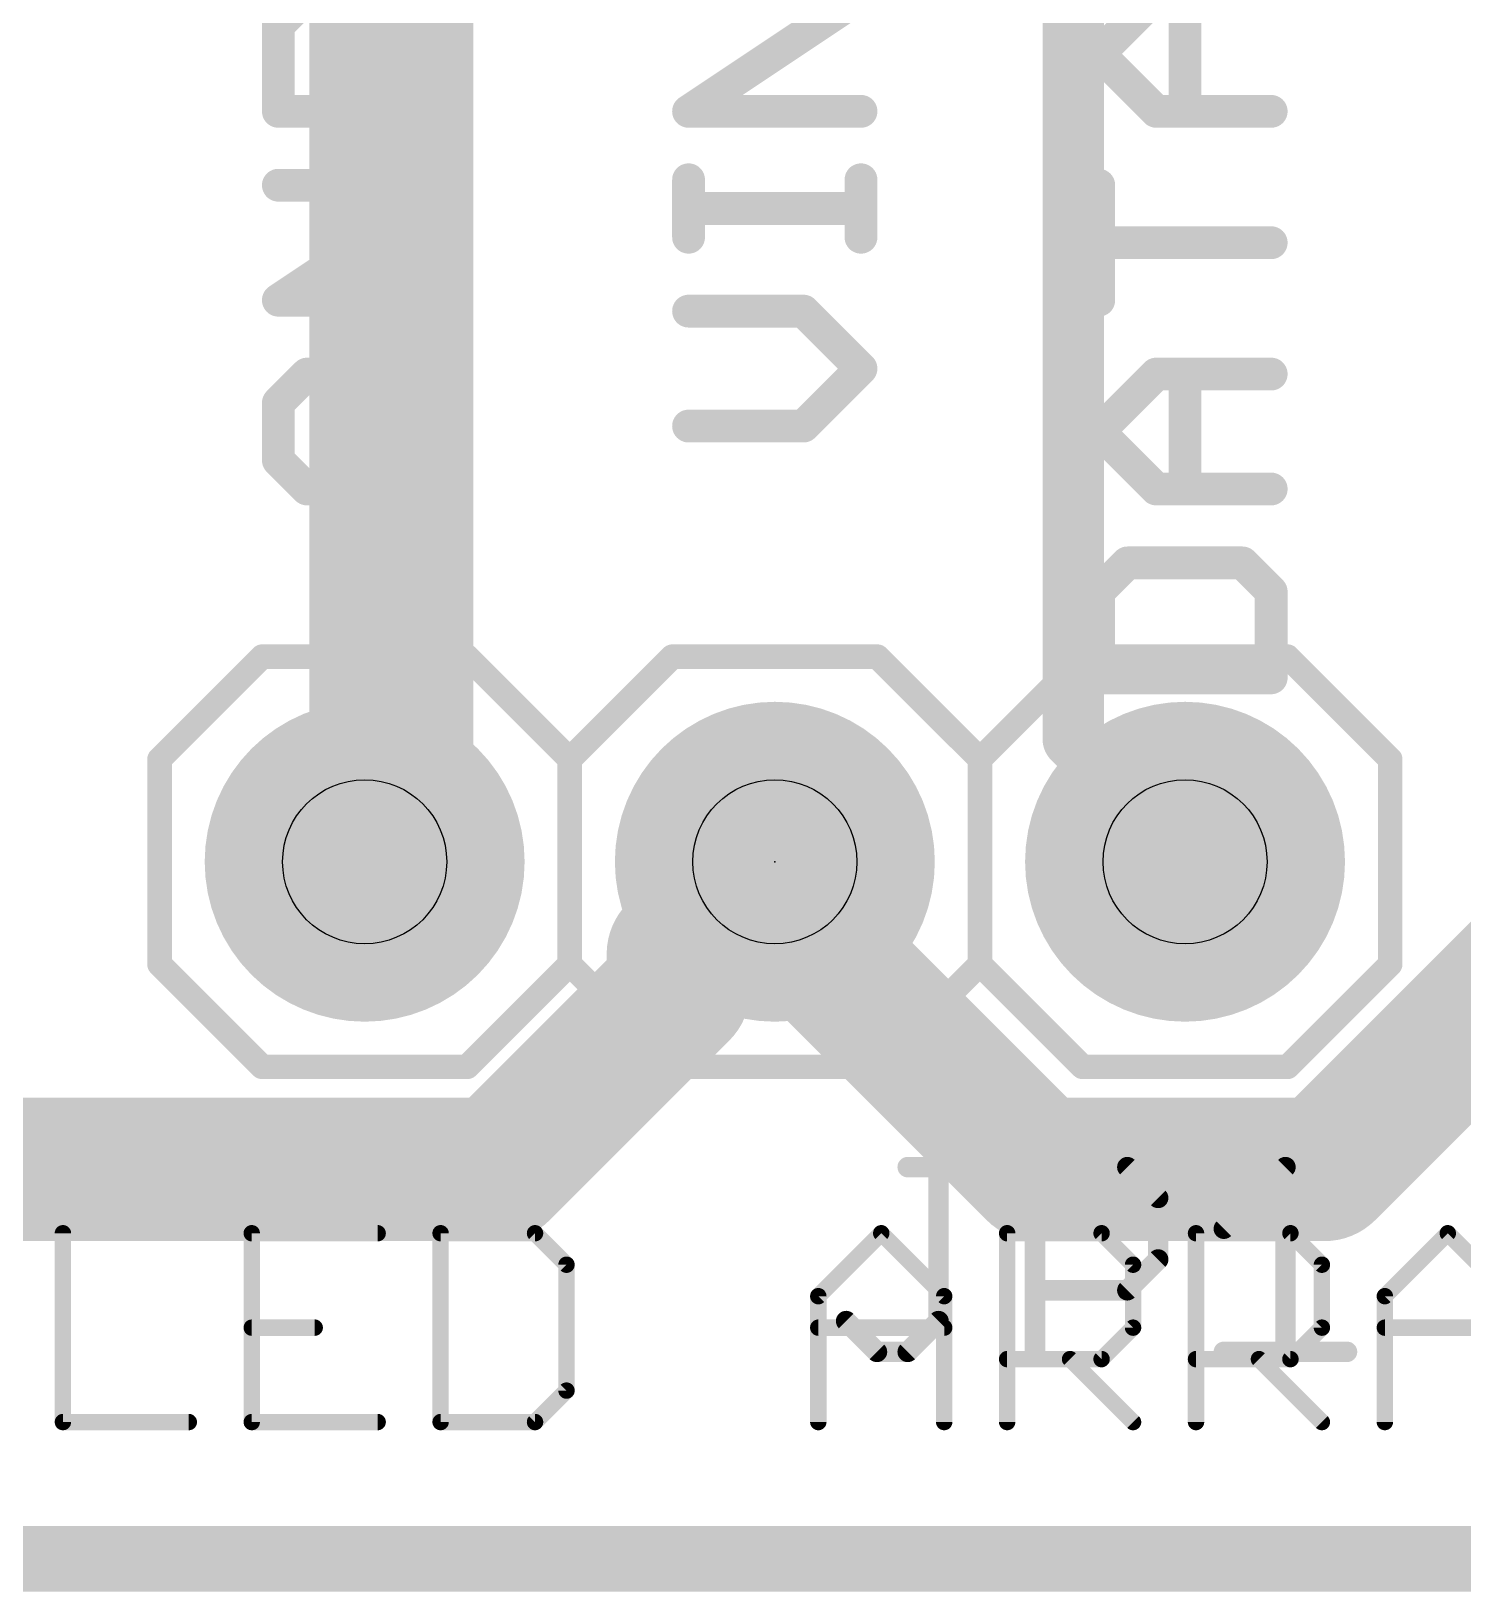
# Model space of a CAD drawing. Extents: x -15 to 99, y 4 to 73.
# Drawn here: x 82.67 to 91.53, y 3.61 to 13.27 of the extents above; entities that cross this region are included whole.
import ezdxf

# ---------------------------------------------------------------- set-up
doc = ezdxf.new("R2010")
doc.units = 0
for name, color, linetype in [('1', 22, 'CONTINUOUS'), ('112', 253, 'CONTINUOUS'), ('16', 175, 'CONTINUOUS'), ('17', 82, 'CONTINUOUS'), ('20', 7, 'CONTINUOUS'), ('21', 253, 'CONTINUOUS'), ('23', 7, 'CONTINUOUS'), ('25', 253, 'CONTINUOUS'), ('29', 253, 'CONTINUOUS'), ('30', 253, 'CONTINUOUS'), ('44', 253, 'CONTINUOUS'), ('51', 253, 'CONTINUOUS')]:
    doc.layers.add(name, color=color, linetype=linetype)

# ---------------------------------------------------------------- blocks, each defined once
blk = doc.blocks.new('RECT')
blk.add_solid([(-0.5, -0.5), (0.5, -0.5), (-0.5, 0.5), (0.5, 0.5)])
blk = doc.blocks.new('ROUNDP')
at = {"const_width": 0.5}
blk.add_lwpolyline([(0, -0.25, 1), (0, 0.25, 1), (0, -0.25)], format="xyb", dxfattribs=at)

msp = doc.modelspace()

# ---------------------------------------------------------------- linework, layer by layer
at = {"layer": '1'}
for points, const_width in [([(89.1223, 8.89), (89.1223, 17.1133)], 0.381), ([(89.789, 8.2233), (89.1223, 8.89)], 0.381), ([(87.122, 8.001), (87.2744, 8.128)], 0.889), ([(87.122, 8.001), (88.9, 6.223)], 0.889), ([(89.789, 8.2233), (89.8144, 8.128)], 0.381), ([(90.678, 6.223), (92.0115, 7.5565)], 0.889), ([(88.9, 6.223), (90.678, 6.223)], 0.889), ([(5.08, 3.81), (95.25, 3.81)], 0.4064)]:
    msp.add_lwpolyline(points, dxfattribs=dict(at, const_width=const_width))
for points, const_width in [([(89.1896, 8.9574, 1), (89.0549, 8.8226)], 0.1905), ([(89.027, 8.89, 1), (89.2175, 8.89)], 0.1905), ([(87.4167, 7.9573, 1), (87.1321, 8.2987)], 0.4445), ([(87.2792, 8.1582, 1), (86.9648, 7.8438)], 0.4445), ([(89.881, 8.2478, 1), (89.697, 8.1987)], 0.1905), ([(86.9797, 8.1717, 1), (87.2643, 7.8303)], 0.4445), ([(89.7216, 8.1559, 1), (89.8564, 8.2906)], 0.1905), ([(89.7224, 8.1035, 1), (89.9064, 8.1525)], 0.1905), ([(88.9, 6.4452, 1), (88.9, 6.0008)], 0.4445), ([(88.7428, 6.0658, 1), (89.0572, 6.3802)], 0.4445), ([(90.5208, 6.3802, 1), (90.8352, 6.0658)], 0.4445), ([(90.678, 6.0008, 1), (90.678, 6.4452)], 0.4445)]:
    msp.add_lwpolyline(points, format="xyb", dxfattribs=dict(at, const_width=const_width))
at = {"layer": '112'}
for points, const_width in [([(84.378, 13.487), (84.2001, 13.3091)], 0.2032), ([(85.2678, 13.3091), (85.0898, 13.487)], 0.2032), ([(86.7401, 12.7752), (87.8078, 13.487)], 0.2032), ([(89.2801, 13.1311), (89.636, 13.487)], 0.2032), ([(89.8139, 12.7752), (89.8139, 13.487)], 0.2032), ([(84.2001, 13.3091), (84.2001, 12.7752)], 0.2032), ([(85.2678, 12.7752), (85.2678, 13.3091)], 0.2032), ([(89.636, 12.7752), (89.2801, 13.1311)], 0.2032), ([(84.2001, 12.7752), (85.2678, 12.7752)], 0.2032), ([(87.8078, 12.7752), (86.7401, 12.7752)], 0.2032), ([(90.3478, 12.7752), (89.636, 12.7752)], 0.2032), ([(84.2001, 11.6058), (85.2678, 12.3176)], 0.2032), ([(85.2678, 12.3176), (84.2001, 12.3176)], 0.2032), ([(86.7401, 11.9956), (86.7401, 12.3515)], 0.2032), ([(87.8078, 11.9956), (87.8078, 12.3515)], 0.2032), ([(89.2801, 11.6058), (89.2801, 12.3176)], 0.2032), ([(87.8078, 12.1736), (86.7401, 12.1736)], 0.2032), ([(90.3478, 11.9617), (89.2801, 11.9617)], 0.2032), ([(85.2678, 11.6058), (84.2001, 11.6058)], 0.2032), ([(87.4519, 11.538), (86.7401, 11.538)], 0.2032), ([(87.8078, 11.1821), (87.4519, 11.538)], 0.2032), ([(84.378, 11.1482), (84.2001, 10.9703)], 0.2032), ([(85.0898, 11.1482), (84.7339, 11.1482)], 0.2032), ([(84.7339, 11.1482), (84.7339, 10.7923)], 0.2032), ([(85.2678, 10.9703), (85.0898, 11.1482)], 0.2032), ([(87.4519, 10.8262), (87.8078, 11.1821)], 0.2032), ([(89.2801, 10.7923), (89.636, 11.1482)], 0.2032), ([(89.636, 11.1482), (90.3478, 11.1482)], 0.2032), ([(89.8139, 10.4364), (89.8139, 11.1482)], 0.2032), ([(84.2001, 10.9703), (84.2001, 10.6144)], 0.2032), ([(85.2678, 10.6144), (85.2678, 10.9703)], 0.2032), ([(86.7401, 10.8262), (87.4519, 10.8262)], 0.2032), ([(89.636, 10.4364), (89.2801, 10.7923)], 0.2032), ([(84.2001, 10.6144), (84.378, 10.4364)], 0.2032), ([(85.0898, 10.4364), (85.2678, 10.6144)], 0.2032), ([(84.378, 10.4364), (85.0898, 10.4364)], 0.2032), ([(90.3478, 10.4364), (89.636, 10.4364)], 0.2032), ([(89.458, 9.9788), (89.2801, 9.8009)], 0.2032), ([(90.1699, 9.9788), (89.458, 9.9788)], 0.2032), ([(90.3478, 9.8009), (90.1699, 9.9788)], 0.2032), ([(89.2801, 9.8009), (89.2801, 9.267)], 0.2032), ([(90.3478, 9.267), (90.3478, 9.8009)], 0.2032), ([(89.2801, 9.267), (90.3478, 9.267)], 0.2032), ([(82.8659, 5.8273), (82.8659, 4.6579)], 0.1016), ([(84.8149, 5.8273), (84.0353, 5.8273)], 0.1016), ([(84.0353, 5.8273), (84.0353, 4.6579)], 0.1016), ([(85.2047, 5.8273), (85.2047, 4.6579)], 0.1016), ([(85.7894, 5.8273), (85.2047, 5.8273)], 0.1016), ([(85.9843, 5.6324), (85.7894, 5.8273)], 0.1016), ([(87.5435, 5.4375), (87.9333, 5.8273)], 0.1016), ([(87.9333, 5.8273), (88.3231, 5.4375)], 0.1016), ([(88.7129, 4.6579), (88.7129, 5.8273)], 0.1016), ([(88.7129, 5.8273), (89.2976, 5.8273)], 0.1016), ([(89.2976, 5.8273), (89.4925, 5.6324)], 0.1016), ([(89.8823, 4.6579), (89.8823, 5.8273)], 0.1016), ([(89.8823, 5.8273), (90.467, 5.8273)], 0.1016), ([(90.467, 5.8273), (90.6619, 5.6324)], 0.1016), ([(91.0517, 5.4375), (91.4415, 5.8273)], 0.1016), ([(91.4415, 5.8273), (91.8313, 5.4375)], 0.1016), ([(85.9843, 4.8528), (85.9843, 5.6324)], 0.1016), ([(89.4925, 5.6324), (89.4925, 5.2426)], 0.1016), ([(90.6619, 5.6324), (90.6619, 5.2426)], 0.1016), ([(87.5435, 4.6579), (87.5435, 5.4375)], 0.1016), ([(88.3231, 5.4375), (88.3231, 4.6579)], 0.1016), ([(91.0517, 4.6579), (91.0517, 5.4375)], 0.1016), ([(84.0353, 5.2426), (84.4251, 5.2426)], 0.1016), ([(87.5435, 5.2426), (88.3231, 5.2426)], 0.1016), ([(89.4925, 5.2426), (89.2976, 5.0477)], 0.1016), ([(90.6619, 5.2426), (90.467, 5.0477)], 0.1016), ([(91.0517, 5.2426), (91.8313, 5.2426)], 0.1016), ([(89.2976, 5.0477), (88.7129, 5.0477)], 0.1016), ([(89.1027, 5.0477), (89.4925, 4.6579)], 0.1016), ([(90.467, 5.0477), (89.8823, 5.0477)], 0.1016), ([(90.2721, 5.0477), (90.6619, 4.6579)], 0.1016), ([(85.7894, 4.6579), (85.9843, 4.8528)], 0.1016), ([(82.8659, 4.6579), (83.6455, 4.6579)], 0.1016), ([(84.0353, 4.6579), (84.8149, 4.6579)], 0.1016), ([(85.2047, 4.6579), (85.7894, 4.6579)], 0.1016)]:
    msp.add_lwpolyline(points, dxfattribs=dict(at, const_width=const_width))
for points, const_width in [([(84.2509, 13.3091, 1), (84.1493, 13.3091)], 0.1016), ([(84.1642, 13.345, 1), (84.236, 13.2731)], 0.1016), ([(85.3186, 13.3091, 1), (85.217, 13.3091)], 0.1016), ([(85.2319, 13.2731, 1), (85.3037, 13.345)], 0.1016), ([(89.316, 13.167, 1), (89.2442, 13.0952)], 0.1016), ([(89.2442, 13.167, 1), (89.316, 13.0952)], 0.1016), ([(84.2001, 12.826, 1), (84.2001, 12.7244)], 0.1016), ([(85.2678, 12.7244, 1), (85.2678, 12.826)], 0.1016), ([(86.7401, 12.826, 1), (86.7401, 12.7244)], 0.1016), ([(86.7119, 12.8175, 1), (86.7683, 12.7329)], 0.1016), ([(87.8078, 12.7244, 1), (87.8078, 12.826)], 0.1016), ([(89.636, 12.826, 1), (89.636, 12.7244)], 0.1016), ([(89.6001, 12.7393, 1), (89.6719, 12.8111)], 0.1016), ([(90.3478, 12.7244, 1), (90.3478, 12.826)], 0.1016), ([(84.1493, 12.7752, 1), (84.2509, 12.7752)], 0.1016), ([(85.217, 12.7752, 1), (85.3186, 12.7752)], 0.1016), ([(89.7631, 12.7752, 1), (89.8647, 12.7752)], 0.1016), ([(84.2001, 12.3684, 1), (84.2001, 12.2668)], 0.1016), ([(85.296, 12.2753, 1), (85.2396, 12.3599)], 0.1016), ([(85.2678, 12.2668, 1), (85.2678, 12.3684)], 0.1016), ([(86.7909, 12.3515, 1), (86.6893, 12.3515)], 0.1016), ([(87.8586, 12.3515, 1), (87.757, 12.3515)], 0.1016), ([(89.3309, 12.3176, 1), (89.2293, 12.3176)], 0.1016), ([(86.7401, 12.2244, 1), (86.7401, 12.1227)], 0.1016), ([(87.8078, 12.1227, 1), (87.8078, 12.2244)], 0.1016), ([(86.6893, 11.9956, 1), (86.7909, 11.9956)], 0.1016), ([(87.757, 11.9956, 1), (87.8586, 11.9956)], 0.1016), ([(89.2801, 12.0125, 1), (89.2801, 11.9109)], 0.1016), ([(90.3478, 11.9109, 1), (90.3478, 12.0125)], 0.1016), ([(84.2001, 11.6566, 1), (84.2001, 11.555)], 0.1016), ([(84.1719, 11.6481, 1), (84.2283, 11.5635)], 0.1016), ([(85.2678, 11.555, 1), (85.2678, 11.6566)], 0.1016), ([(86.7401, 11.5888, 1), (86.7401, 11.4872)], 0.1016), ([(87.4878, 11.5739, 1), (87.416, 11.5021)], 0.1016), ([(87.4519, 11.4872, 1), (87.4519, 11.5888)], 0.1016), ([(89.2293, 11.6058, 1), (89.3309, 11.6058)], 0.1016), ([(84.414, 11.1123, 1), (84.3421, 11.1841)], 0.1016), ([(84.7339, 11.199, 1), (84.7339, 11.0974)], 0.1016), ([(84.7847, 11.1482, 1), (84.6831, 11.1482)], 0.1016), ([(85.1258, 11.1841, 1), (85.0539, 11.1123)], 0.1016), ([(85.0898, 11.0974, 1), (85.0898, 11.199)], 0.1016), ([(87.8437, 11.1462, 1), (87.7719, 11.218)], 0.1016), ([(87.7719, 11.1462, 1), (87.8437, 11.218)], 0.1016), ([(89.636, 11.199, 1), (89.636, 11.0974)], 0.1016), ([(89.6719, 11.1123, 1), (89.6001, 11.1841)], 0.1016), ([(89.8647, 11.1482, 1), (89.7631, 11.1482)], 0.1016), ([(90.3478, 11.0974, 1), (90.3478, 11.199)], 0.1016), ([(84.2509, 10.9703, 1), (84.1493, 10.9703)], 0.1016), ([(84.1642, 11.0062, 1), (84.236, 10.9343)], 0.1016), ([(85.3186, 10.9703, 1), (85.217, 10.9703)], 0.1016), ([(85.2319, 10.9343, 1), (85.3037, 11.0062)], 0.1016), ([(86.7401, 10.877, 1), (86.7401, 10.7754)], 0.1016), ([(87.4519, 10.7754, 1), (87.4519, 10.877)], 0.1016), ([(84.6831, 10.7923, 1), (84.7847, 10.7923)], 0.1016), ([(87.416, 10.8621, 1), (87.4878, 10.7903)], 0.1016), ([(89.316, 10.8282, 1), (89.2442, 10.7564)], 0.1016), ([(89.2442, 10.8282, 1), (89.316, 10.7564)], 0.1016), ([(84.236, 10.6503, 1), (84.1642, 10.5784)], 0.1016), ([(84.1493, 10.6144, 1), (84.2509, 10.6144)], 0.1016), ([(85.217, 10.6144, 1), (85.3186, 10.6144)], 0.1016), ([(85.3037, 10.5784, 1), (85.2319, 10.6503)], 0.1016), ([(84.378, 10.4872, 1), (84.378, 10.3856)], 0.1016), ([(85.0898, 10.3856, 1), (85.0898, 10.4872)], 0.1016), ([(89.636, 10.4872, 1), (89.636, 10.3856)], 0.1016), ([(90.3478, 10.3856, 1), (90.3478, 10.4872)], 0.1016), ([(84.3421, 10.4005, 1), (84.414, 10.4723)], 0.1016), ([(85.0539, 10.4723, 1), (85.1258, 10.4005)], 0.1016), ([(89.6001, 10.4005, 1), (89.6719, 10.4723)], 0.1016), ([(89.7631, 10.4364, 1), (89.8647, 10.4364)], 0.1016), ([(89.458, 10.0296, 1), (89.458, 9.928)], 0.1016), ([(89.494, 9.9429, 1), (89.4221, 10.0147)], 0.1016), ([(90.2058, 10.0147, 1), (90.1339, 9.9429)], 0.1016), ([(90.1699, 9.928, 1), (90.1699, 10.0296)], 0.1016), ([(89.3309, 9.8009, 1), (89.2293, 9.8009)], 0.1016), ([(89.2442, 9.8368, 1), (89.316, 9.7649)], 0.1016), ([(90.3986, 9.8009, 1), (90.297, 9.8009)], 0.1016), ([(90.3119, 9.7649, 1), (90.3837, 9.8368)], 0.1016), ([(89.2801, 9.3178, 1), (89.2801, 9.2162)], 0.1016), ([(89.2293, 9.267, 1), (89.3309, 9.267)], 0.1016), ([(90.297, 9.267, 1), (90.3986, 9.267)], 0.1016), ([(90.3478, 9.2162, 1), (90.3478, 9.3178)], 0.1016), ([(82.8913, 5.8273, 1), (82.8405, 5.8273)], 0.0508), ([(84.0353, 5.8527, 1), (84.0353, 5.8019)], 0.0508), ([(84.0607, 5.8273, 1), (84.0099, 5.8273)], 0.0508), ([(84.8149, 5.8019, 1), (84.8149, 5.8527)], 0.0508), ([(85.2301, 5.8273, 1), (85.1793, 5.8273)], 0.0508), ([(85.2047, 5.8527, 1), (85.2047, 5.8019)], 0.0508), ([(85.8073, 5.8452, 1), (85.7714, 5.8093)], 0.0508), ([(85.7894, 5.8019, 1), (85.7894, 5.8527)], 0.0508), ([(87.9512, 5.8452, 1), (87.9153, 5.8093)], 0.0508), ([(87.9512, 5.8093, 1), (87.9153, 5.8452)], 0.0508), ([(88.7383, 5.8273, 1), (88.6875, 5.8273)], 0.0508), ([(88.7129, 5.8527, 1), (88.7129, 5.8019)], 0.0508), ([(89.3155, 5.8452, 1), (89.2796, 5.8093)], 0.0508), ([(89.2976, 5.8019, 1), (89.2976, 5.8527)], 0.0508), ([(89.9077, 5.8273, 1), (89.8569, 5.8273)], 0.0508), ([(89.8823, 5.8527, 1), (89.8823, 5.8019)], 0.0508), ([(90.4849, 5.8452, 1), (90.449, 5.8093)], 0.0508), ([(90.467, 5.8019, 1), (90.467, 5.8527)], 0.0508), ([(91.4594, 5.8452, 1), (91.4235, 5.8093)], 0.0508), ([(91.4594, 5.8093, 1), (91.4235, 5.8452)], 0.0508), ([(86.0097, 5.6324, 1), (85.9589, 5.6324)], 0.0508), ([(85.9663, 5.6144, 1), (86.0022, 5.6503)], 0.0508), ([(89.5179, 5.6324, 1), (89.4671, 5.6324)], 0.0508), ([(89.4745, 5.6144, 1), (89.5104, 5.6503)], 0.0508), ([(90.6873, 5.6324, 1), (90.6365, 5.6324)], 0.0508), ([(90.6439, 5.6144, 1), (90.6798, 5.6503)], 0.0508), ([(87.5689, 5.4375, 1), (87.5181, 5.4375)], 0.0508), ([(87.5255, 5.4554, 1), (87.5614, 5.4195)], 0.0508), ([(88.3485, 5.4375, 1), (88.2977, 5.4375)], 0.0508), ([(88.3051, 5.4195, 1), (88.341, 5.4554)], 0.0508), ([(91.0771, 5.4375, 1), (91.0263, 5.4375)], 0.0508), ([(91.0337, 5.4554, 1), (91.0696, 5.4195)], 0.0508), ([(84.0353, 5.268, 1), (84.0353, 5.2172)], 0.0508), ([(84.4251, 5.2172, 1), (84.4251, 5.268)], 0.0508), ([(87.5435, 5.268, 1), (87.5435, 5.2172)], 0.0508), ([(88.3231, 5.2172, 1), (88.3231, 5.268)], 0.0508), ([(89.4671, 5.2426, 1), (89.5179, 5.2426)], 0.0508), ([(89.5104, 5.2246, 1), (89.4745, 5.2605)], 0.0508), ([(90.6365, 5.2426, 1), (90.6873, 5.2426)], 0.0508), ([(90.6798, 5.2246, 1), (90.6439, 5.2605)], 0.0508), ([(91.0517, 5.268, 1), (91.0517, 5.2172)], 0.0508), ([(88.7129, 5.0731, 1), (88.7129, 5.0223)], 0.0508), ([(89.1206, 5.0656, 1), (89.0847, 5.0297)], 0.0508), ([(89.2796, 5.0656, 1), (89.3155, 5.0297)], 0.0508), ([(89.2976, 5.0223, 1), (89.2976, 5.0731)], 0.0508), ([(89.8823, 5.0731, 1), (89.8823, 5.0223)], 0.0508), ([(90.29, 5.0656, 1), (90.2541, 5.0297)], 0.0508), ([(90.449, 5.0656, 1), (90.4849, 5.0297)], 0.0508), ([(90.467, 5.0223, 1), (90.467, 5.0731)], 0.0508), ([(85.9589, 4.8528, 1), (86.0097, 4.8528)], 0.0508), ([(86.0022, 4.8348, 1), (85.9663, 4.8707)], 0.0508), ([(82.8659, 4.6833, 1), (82.8659, 4.6325)], 0.0508), ([(82.8405, 4.6579, 1), (82.8913, 4.6579)], 0.0508), ([(83.6455, 4.6325, 1), (83.6455, 4.6833)], 0.0508), ([(84.0353, 4.6833, 1), (84.0353, 4.6325)], 0.0508), ([(84.0099, 4.6579, 1), (84.0607, 4.6579)], 0.0508), ([(84.8149, 4.6325, 1), (84.8149, 4.6833)], 0.0508), ([(85.2047, 4.6833, 1), (85.2047, 4.6325)], 0.0508), ([(85.1793, 4.6579, 1), (85.2301, 4.6579)], 0.0508), ([(85.7714, 4.6758, 1), (85.8073, 4.6399)], 0.0508), ([(85.7894, 4.6325, 1), (85.7894, 4.6833)], 0.0508), ([(87.5181, 4.6579, 1), (87.5689, 4.6579)], 0.0508), ([(88.2977, 4.6579, 1), (88.3485, 4.6579)], 0.0508), ([(88.6875, 4.6579, 1), (88.7383, 4.6579)], 0.0508), ([(89.4745, 4.6399, 1), (89.5104, 4.6758)], 0.0508), ([(89.8569, 4.6579, 1), (89.9077, 4.6579)], 0.0508), ([(90.6439, 4.6399, 1), (90.6798, 4.6758)], 0.0508), ([(91.0263, 4.6579, 1), (91.0771, 4.6579)], 0.0508)]:
    msp.add_lwpolyline(points, format="xyb", dxfattribs=dict(at, const_width=const_width))
at = {"layer": '16'}
for points, const_width in [([(84.8995, 15.113), (84.8995, 8.2233)], 1.016), ([(84.8995, 8.2233), (84.7344, 8.128)], 1.016), ([(87.122, 8.001), (87.2744, 8.128)], 0.889), ([(86.6775, 7.5565), (87.122, 8.001)], 0.889), ([(86.6775, 7.3342), (86.6775, 7.5565)], 0.889), ([(85.5663, 6.223), (86.6775, 7.3342)], 0.889), ([(75.7873, 6.223), (85.5663, 6.223)], 0.889), ([(5.08, 3.81), (96.52, 3.81)], 0.4064)]:
    msp.add_lwpolyline(points, dxfattribs=dict(at, const_width=const_width))
for points, const_width in [([(85.0264, 8.0032, 1), (84.7726, 8.4433)], 0.508), ([(84.6075, 8.348, 1), (84.8613, 7.908)], 0.508), ([(87.4167, 7.9573, 1), (87.1321, 8.2987)], 0.4445), ([(84.6455, 8.2233, 1), (85.1535, 8.2233)], 0.508), ([(87.2792, 7.8438, 1), (86.9648, 8.1582)], 0.4445), ([(86.9797, 8.1717, 1), (87.2643, 7.8303)], 0.4445), ([(86.5203, 7.7137, 1), (86.8347, 7.3993)], 0.4445), ([(86.8998, 7.5565, 1), (86.4553, 7.5565)], 0.4445), ([(86.8347, 7.1771, 1), (86.5203, 7.4914)], 0.4445), ([(86.4553, 7.3342, 1), (86.8998, 7.3342)], 0.4445), ([(85.4091, 6.3802, 1), (85.7234, 6.0658)], 0.4445), ([(85.5663, 6.0008, 1), (85.5663, 6.4452)], 0.4445)]:
    msp.add_lwpolyline(points, format="xyb", dxfattribs=dict(at, const_width=const_width))
at = {"layer": '20', "const_width": 0.254}
msp.add_lwpolyline([(5.08, 3.81), (93.98, 3.81)], dxfattribs=at)
at = {"layer": '21', "const_width": 0.1524}
for points in [[(83.4644, 8.763), (84.0994, 9.398)], [(84.0994, 9.398), (85.3694, 9.398)], [(85.3694, 9.398), (86.0044, 8.763)], [(86.0044, 8.763), (86.6394, 9.398)], [(86.6394, 9.398), (87.9094, 9.398)], [(87.9094, 9.398), (88.5444, 8.763)], [(88.5444, 8.763), (89.1794, 9.398)], [(89.1794, 9.398), (90.4494, 9.398)], [(91.0844, 8.763), (90.4494, 9.398)], [(83.4644, 7.493), (83.4644, 8.763)], [(86.0044, 7.493), (86.0044, 8.763)], [(88.5444, 7.493), (88.5444, 8.763)], [(91.0844, 7.493), (91.0844, 8.763)], [(84.0994, 6.858), (83.4644, 7.493)], [(86.0044, 7.493), (85.3694, 6.858)], [(86.6394, 6.858), (86.0044, 7.493)], [(88.5444, 7.493), (87.9094, 6.858)], [(89.1794, 6.858), (88.5444, 7.493)], [(90.4494, 6.858), (91.0844, 7.493)], [(85.3694, 6.858), (84.0994, 6.858)], [(87.9094, 6.858), (86.6394, 6.858)], [(90.4494, 6.858), (89.1794, 6.858)]]:
    msp.add_lwpolyline(points, dxfattribs=at)
at = {"layer": '21', "const_width": 0.0762}
for points in [[(84.0994, 9.4361, 1), (84.0994, 9.3599)], [(84.1263, 9.3711, 1), (84.0725, 9.4249)], [(85.3963, 9.4249, 1), (85.3425, 9.3711)], [(85.3694, 9.3599, 1), (85.3694, 9.4361)], [(86.6394, 9.4361, 1), (86.6394, 9.3599)], [(86.6663, 9.3711, 1), (86.6125, 9.4249)], [(87.9363, 9.4249, 1), (87.8825, 9.3711)], [(87.9094, 9.3599, 1), (87.9094, 9.4361)], [(89.1794, 9.4361, 1), (89.1794, 9.3599)], [(89.2063, 9.3711, 1), (89.1525, 9.4249)], [(90.4763, 9.4249, 1), (90.4225, 9.3711)], [(90.4494, 9.3599, 1), (90.4494, 9.4361)], [(83.5025, 8.763, 1), (83.4263, 8.763)], [(83.4375, 8.7899, 1), (83.4913, 8.7361)], [(86.0425, 8.763, 1), (85.9663, 8.763)], [(85.9775, 8.7899, 1), (86.0313, 8.7361)], [(85.9775, 8.7361, 1), (86.0313, 8.7899)], [(88.5825, 8.763, 1), (88.5063, 8.763)], [(88.5175, 8.7899, 1), (88.5713, 8.7361)], [(88.5175, 8.7361, 1), (88.5713, 8.7899)], [(91.1225, 8.763, 1), (91.0463, 8.763)], [(91.0575, 8.7361, 1), (91.1113, 8.7899)], [(83.4913, 7.5199, 1), (83.4375, 7.4661)], [(86.0313, 7.5199, 1), (85.9775, 7.4661)], [(86.0313, 7.4661, 1), (85.9775, 7.5199)], [(88.5713, 7.5199, 1), (88.5175, 7.4661)], [(88.5713, 7.4661, 1), (88.5175, 7.5199)], [(91.1113, 7.4661, 1), (91.0575, 7.5199)], [(83.4263, 7.493, 1), (83.5025, 7.493)], [(85.9663, 7.493, 1), (86.0425, 7.493)], [(88.5063, 7.493, 1), (88.5825, 7.493)], [(91.0463, 7.493, 1), (91.1225, 7.493)], [(84.0994, 6.8961, 1), (84.0994, 6.8199)], [(84.0725, 6.8311, 1), (84.1263, 6.8849)], [(85.3425, 6.8849, 1), (85.3963, 6.8311)], [(85.3694, 6.8199, 1), (85.3694, 6.8961)], [(86.6394, 6.8961, 1), (86.6394, 6.8199)], [(86.6125, 6.8311, 1), (86.6663, 6.8849)], [(87.8825, 6.8849, 1), (87.9363, 6.8311)], [(87.9094, 6.8199, 1), (87.9094, 6.8961)], [(89.1794, 6.8961, 1), (89.1794, 6.8199)], [(89.1525, 6.8311, 1), (89.2063, 6.8849)], [(90.4225, 6.8849, 1), (90.4763, 6.8311)], [(90.4494, 6.8199, 1), (90.4494, 6.8961)]]:
    msp.add_lwpolyline(points, format="xyb", dxfattribs=at)
at = {"layer": '23'}
msp.add_point((87.2744, 8.128), dxfattribs=at)
at = {"layer": '25', "const_width": 0.127}
for points in [[(88.0972, 6.2367), (88.4786, 6.2367)], [(88.2879, 5.2834), (88.2879, 6.2367)], [(88.8853, 5.0927), (88.8853, 6.2367)], [(88.8853, 6.2367), (89.4573, 6.2367)], [(89.4573, 6.2367), (89.648, 6.046)], [(90.0547, 5.8554), (90.436, 6.2367)], [(90.436, 6.2367), (90.436, 5.0927)], [(89.648, 6.046), (89.648, 5.6647)], [(89.648, 5.6647), (89.4573, 5.474)], [(89.4573, 5.474), (88.8853, 5.474)], [(87.7159, 5.2834), (87.9066, 5.0927)], [(88.0972, 5.0927), (88.2879, 5.2834)], [(87.9066, 5.0927), (88.0972, 5.0927)], [(90.0547, 5.0927), (90.8173, 5.0927)]]:
    msp.add_lwpolyline(points, dxfattribs=at)
at = {"layer": '25', "const_width": 0.0635}
for points in [[(88.0972, 6.2684, 1), (88.0972, 6.2049)], [(88.3196, 6.2367, 1), (88.2561, 6.2367)], [(88.4786, 6.2049, 1), (88.4786, 6.2684)], [(88.9171, 6.2367, 1), (88.8535, 6.2367)], [(88.8853, 6.2684, 1), (88.8853, 6.2049)], [(89.4797, 6.2591, 1), (89.4348, 6.2142)], [(89.4573, 6.2049, 1), (89.4573, 6.2684)], [(90.4678, 6.2367, 1), (90.4043, 6.2367)], [(90.4585, 6.2142, 1), (90.4136, 6.2591)], [(89.6797, 6.046, 1), (89.6162, 6.046)], [(89.6255, 6.0236, 1), (89.6704, 6.0685)], [(90.0322, 5.8778, 1), (90.0771, 5.8329)], [(89.6704, 5.6422, 1), (89.6255, 5.6871)], [(89.6162, 5.6647, 1), (89.6797, 5.6647)], [(88.8853, 5.5058, 1), (88.8853, 5.4423)], [(89.4348, 5.4965, 1), (89.4797, 5.4516)], [(89.4573, 5.4423, 1), (89.4573, 5.5058)], [(87.7384, 5.3058, 1), (87.6935, 5.2609)], [(88.3103, 5.2609, 1), (88.2654, 5.3058)], [(88.2561, 5.2834, 1), (88.3196, 5.2834)], [(87.9066, 5.1245, 1), (87.9066, 5.061)], [(87.8841, 5.0702, 1), (87.929, 5.1152)], [(88.0748, 5.1152, 1), (88.1197, 5.0702)], [(88.0972, 5.061, 1), (88.0972, 5.1245)], [(88.8535, 5.0927, 1), (88.9171, 5.0927)], [(90.0547, 5.1245, 1), (90.0547, 5.061)], [(90.4043, 5.0927, 1), (90.4678, 5.0927)], [(90.8173, 5.061, 1), (90.8173, 5.1245)]]:
    msp.add_lwpolyline(points, format="xyb", dxfattribs=at)
at = {"layer": '44'}
for centre in [(84.7344, 8.128), (87.2744, 8.128), (89.8144, 8.128)]:
    msp.add_circle(centre, 0.508, dxfattribs=at)

# ---------------------------------------------------------------- block references
at = {"layer": '17', "xscale": 1.778, "yscale": 1.778, "rotation": 270}
for p in [(84.7344, 8.128), (84.7344, 8.128), (87.2744, 8.128), (87.2744, 8.128), (89.8144, 8.128), (89.8144, 8.128)]:
    msp.add_blockref('ROUNDP', p, dxfattribs=at)
at = {"layer": '29', "xscale": 1.9812, "yscale": 1.9812, "rotation": 270}
for p in [(84.7344, 8.128), (87.2744, 8.128), (89.8144, 8.128)]:
    msp.add_blockref('ROUNDP', p, dxfattribs=at)
at = {"layer": '30', "xscale": 1.9812, "yscale": 1.9812, "rotation": 270}
for p in [(84.7344, 8.128), (87.2744, 8.128), (89.8144, 8.128)]:
    msp.add_blockref('ROUNDP', p, dxfattribs=at)
at = {"layer": '51', "xscale": 0.508, "yscale": 0.508, "rotation": 180}
for p in [(84.7344, 8.128), (87.2744, 8.128), (89.8144, 8.128)]:
    msp.add_blockref('RECT', p, dxfattribs=at)

doc.saveas('drawing.dxf')
